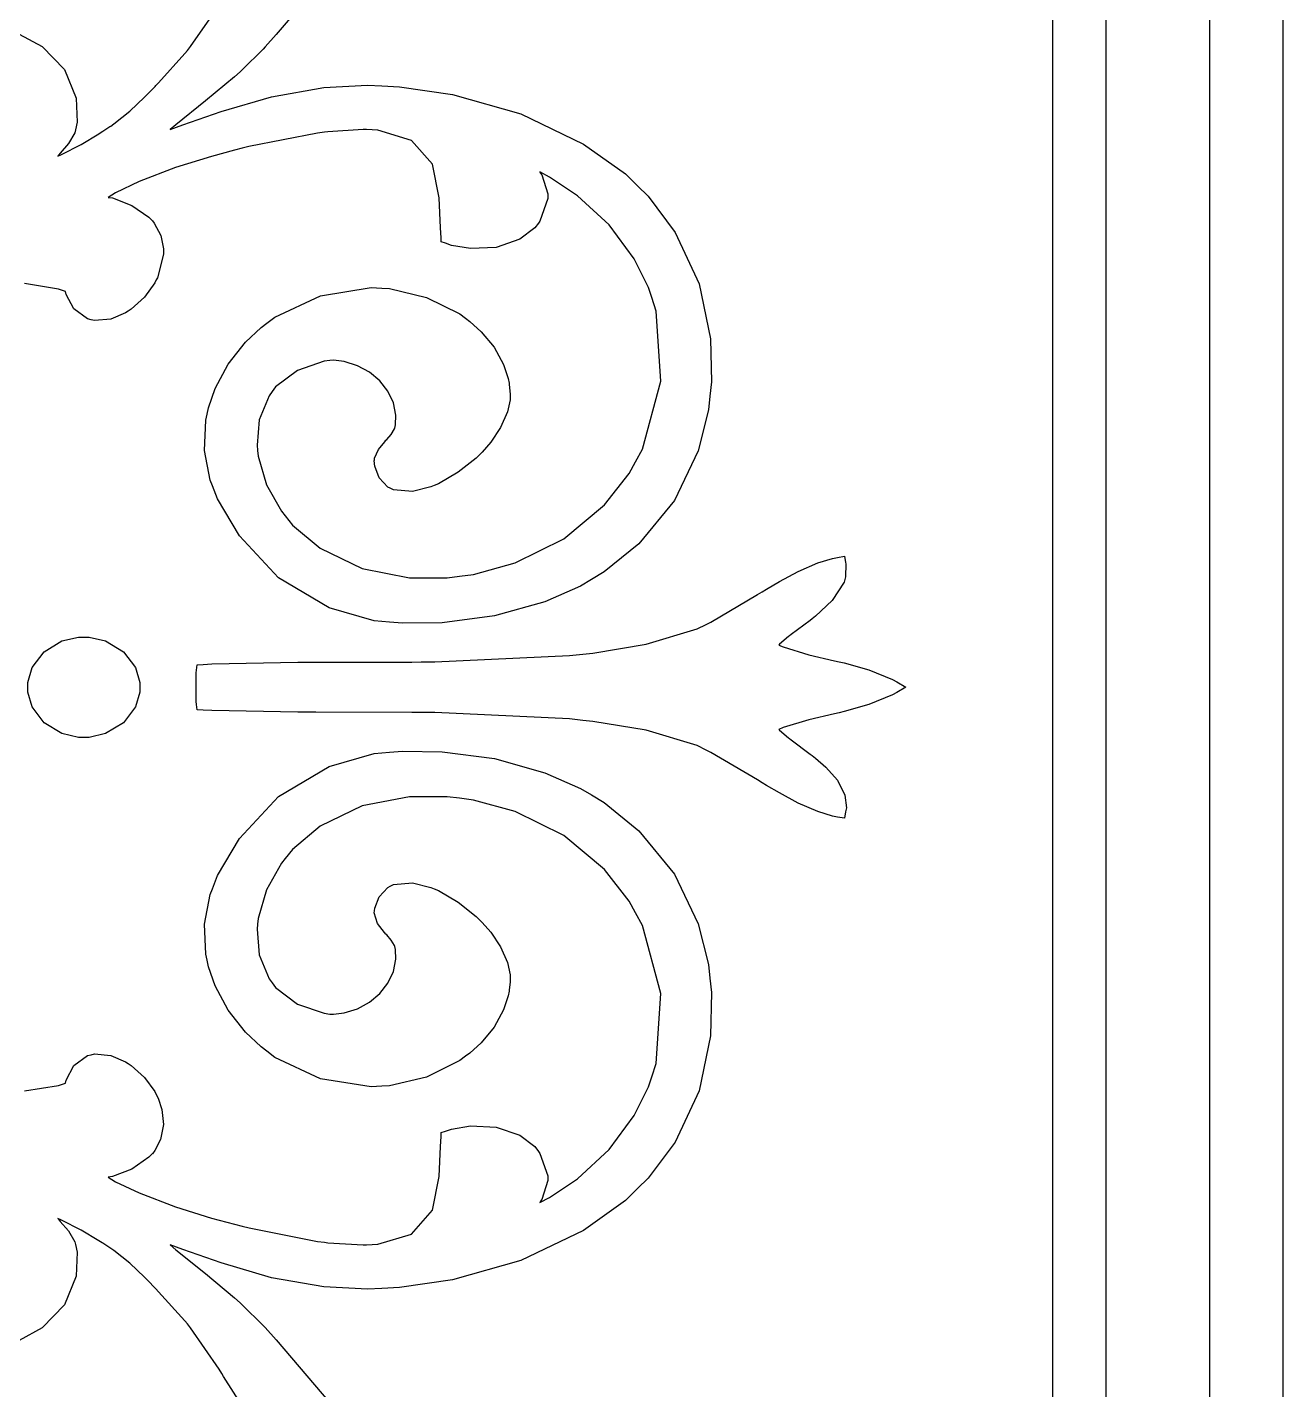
# Model space of a CAD drawing. Extents: x 0 to 1426, y 0 to 829.
# Drawn here: x 107.8 to 174.9, y 668.1 to 740.9 of the extents above; entities that cross this region are included whole.
import ezdxf

# ---------------------------------------------------------------- set-up
doc = ezdxf.new("R2010")
doc.units = 0
doc.layers.get('0').update_dxf_attribs({"linetype": 'CONTINUOUS'})

msp = doc.modelspace()

# ---------------------------------------------------------------- linework, layer by layer
at = {"color": 0}
for p, q in [((174.949, 779.805), (174.949, 631.476)), ((174.949, 779.805), (174.949, 631.476)), ((171.061, 635.363), (171.061, 775.917)), ((171.061, 635.363), (171.061, 775.917)), ((162.658, 637.614), (162.658, 773.169)), ((162.658, 637.614), (162.658, 773.169)), ((165.5, 773.169), (165.5, 637.614)), ((165.5, 773.169), (165.5, 637.614)), ((124.017, 743.91), (121.157, 740.533)), ((124.017, 743.91), (121.157, 740.533)), ((116.575, 739.895), (118.095, 742.1)), ((116.575, 739.895), (118.095, 742.1)), ((107.417, 740.562), (108.649, 739.895)), ((107.417, 740.562), (108.649, 739.895)), ((121.157, 740.533), (120.56, 739.874)), ((121.157, 740.533), (120.56, 739.874)), ((108.649, 739.895), (109.837, 738.664)), ((108.649, 739.895), (109.837, 738.664)), ((114.861, 737.962), (116.269, 739.525)), ((114.861, 737.962), (116.269, 739.525)), ((116.269, 739.525), (116.403, 739.683)), ((116.269, 739.525), (116.403, 739.683)), ((116.403, 739.683), (116.575, 739.895)), ((116.403, 739.683), (116.575, 739.895)), ((120.454, 739.761), (119.339, 738.653)), ((120.454, 739.761), (119.339, 738.653)), ((120.56, 739.874), (120.454, 739.761)), ((120.56, 739.874), (120.454, 739.761)), ((109.837, 738.664), (110.454, 737.133)), ((109.837, 738.664), (110.454, 737.133)), ((118.925, 738.279), (117.366, 736.988)), ((118.925, 738.279), (117.366, 736.988)), ((119.222, 738.547), (118.925, 738.279)), ((119.222, 738.547), (118.925, 738.279)), ((119.339, 738.653), (119.222, 738.547)), ((119.339, 738.653), (119.222, 738.547)), ((114.107, 737.186), (114.249, 737.327)), ((114.107, 737.186), (114.249, 737.327)), ((114.249, 737.327), (114.288, 737.366)), ((114.249, 737.327), (114.288, 737.366)), ((114.288, 737.366), (114.679, 737.768)), ((114.288, 737.366), (114.679, 737.768)), ((114.679, 737.768), (114.718, 737.806)), ((114.679, 737.768), (114.718, 737.806)), ((114.718, 737.806), (114.861, 737.962)), ((114.718, 737.806), (114.861, 737.962)), ((120.895, 737.214), (123.704, 737.708)), ((120.895, 737.214), (123.704, 737.708)), ((123.704, 737.708), (126.024, 737.828)), ((123.704, 737.708), (126.024, 737.828)), ((126.024, 737.828), (126.795, 737.789)), ((126.024, 737.828), (126.795, 737.789)), ((126.795, 737.789), (127.743, 737.743)), ((126.795, 737.789), (127.743, 737.743)), ((127.743, 737.743), (130.575, 737.327)), ((127.743, 737.743), (130.575, 737.327)), ((130.575, 737.327), (134.222, 736.3)), ((130.575, 737.327), (134.222, 736.3)), ((110.454, 737.133), (110.508, 735.845)), ((110.454, 737.133), (110.508, 735.845)), ((113.319, 736.441), (114.107, 737.186)), ((113.319, 736.441), (114.107, 737.186)), ((117.366, 736.988), (115.786, 735.718)), ((117.366, 736.988), (115.786, 735.718)), ((118.207, 736.424), (120.895, 737.214)), ((118.207, 736.424), (120.895, 737.214)), ((112.473, 735.757), (113.319, 736.441)), ((112.473, 735.757), (113.319, 736.441)), ((116.158, 735.704), (118.207, 736.424)), ((116.158, 735.704), (118.207, 736.424)), ((134.222, 736.3), (137.572, 734.684)), ((134.222, 736.3), (137.572, 734.684)), ((110.38, 735.291), (110.057, 734.709)), ((110.38, 735.291), (110.057, 734.709)), ((110.415, 735.443), (110.38, 735.291)), ((110.415, 735.443), (110.38, 735.291)), ((110.508, 735.845), (110.415, 735.443)), ((110.508, 735.845), (110.415, 735.443)), ((110.719, 734.667), (111.677, 735.238)), ((110.719, 734.667), (111.677, 735.238)), ((111.677, 735.238), (111.846, 735.348)), ((111.677, 735.238), (111.846, 735.348)), ((111.846, 735.348), (111.883, 735.372)), ((111.846, 735.348), (111.883, 735.372)), ((111.883, 735.372), (112.264, 735.616)), ((111.883, 735.372), (112.264, 735.616)), ((112.264, 735.616), (112.303, 735.644)), ((112.264, 735.616), (112.303, 735.644)), ((112.303, 735.644), (112.473, 735.757)), ((112.303, 735.644), (112.473, 735.757)), ((115.786, 735.718), (115.477, 735.457)), ((115.786, 735.718), (115.477, 735.457)), ((115.477, 735.457), (116.158, 735.704)), ((115.477, 735.457), (116.158, 735.704)), ((123.362, 735.266), (119.696, 734.547)), ((123.362, 735.266), (119.696, 734.547)), ((123.733, 735.319), (123.362, 735.266)), ((123.733, 735.319), (123.362, 735.266)), ((123.909, 735.344), (123.733, 735.319)), ((123.909, 735.344), (123.733, 735.319)), ((125.798, 735.461), (123.909, 735.344)), ((125.798, 735.461), (123.909, 735.344)), ((125.978, 735.453), (125.798, 735.461)), ((125.978, 735.453), (125.798, 735.461)), ((126.585, 735.422), (125.978, 735.453)), ((126.585, 735.422), (125.978, 735.453)), ((128.388, 734.882), (126.585, 735.422)), ((128.388, 734.882), (126.585, 735.422)), ((110.057, 734.709), (109.608, 734.201)), ((110.057, 734.709), (109.608, 734.201)), ((109.679, 734.131), (110.719, 734.667)), ((109.679, 734.131), (110.719, 734.667)), ((119.337, 734.459), (118.925, 734.356)), ((119.337, 734.459), (118.925, 734.356)), ((119.696, 734.547), (119.337, 734.459)), ((119.696, 734.547), (119.337, 734.459)), ((129.508, 733.601), (128.388, 734.882)), ((129.508, 733.601), (128.388, 734.882)), ((137.572, 734.684), (139.813, 733.083)), ((137.572, 734.684), (139.813, 733.083)), ((109.473, 734.039), (109.679, 734.131)), ((109.473, 734.039), (109.679, 734.131)), ((109.475, 734.042), (109.473, 734.039)), ((109.475, 734.042), (109.473, 734.039)), ((109.506, 734.081), (109.475, 734.042)), ((109.506, 734.081), (109.475, 734.042)), ((109.51, 734.085), (109.506, 734.081)), ((109.51, 734.085), (109.506, 734.081)), ((109.608, 734.201), (109.51, 734.085)), ((109.608, 734.201), (109.51, 734.085)), ((117.7, 734.021), (115.769, 733.421)), ((117.7, 734.021), (115.769, 733.421)), ((118.925, 734.356), (117.7, 734.021)), ((118.925, 734.356), (117.7, 734.021)), ((115.769, 733.421), (113.832, 732.681)), ((115.769, 733.421), (113.832, 732.681)), ((129.859, 731.802), (129.508, 733.601)), ((129.859, 731.802), (129.508, 733.601)), ((135.766, 732.913), (135.241, 733.189)), ((135.241, 733.189), (135.243, 733.185)), ((135.766, 732.913), (135.241, 733.189)), ((135.241, 733.189), (135.243, 733.185)), ((135.243, 733.185), (135.278, 733.129)), ((135.243, 733.185), (135.278, 733.129)), ((135.278, 733.129), (135.282, 733.125)), ((135.278, 733.129), (135.282, 733.125)), ((135.282, 733.125), (135.344, 733.03)), ((135.282, 733.125), (135.344, 733.03)), ((135.344, 733.03), (135.664, 732.014)), ((135.344, 733.03), (135.664, 732.014)), ((139.813, 733.083), (140.461, 732.448)), ((139.813, 733.083), (140.461, 732.448)), ((113.832, 732.681), (112.565, 732.081)), ((113.832, 732.681), (112.565, 732.081)), ((137.253, 731.915), (135.766, 732.913)), ((137.253, 731.915), (135.766, 732.913)), ((140.461, 732.448), (141.027, 731.89)), ((140.461, 732.448), (141.027, 731.89)), ((112.565, 732.081), (112.172, 731.834)), ((112.565, 732.081), (112.172, 731.834)), ((112.172, 731.834), (112.396, 731.799)), ((112.172, 731.834), (112.396, 731.799)), ((112.396, 731.799), (113.436, 731.4)), ((112.396, 731.799), (113.436, 731.4)), ((129.923, 730.204), (129.859, 731.802)), ((129.923, 730.204), (129.859, 731.802)), ((135.66, 731.77), (135.245, 730.56)), ((135.66, 731.77), (135.245, 730.56)), ((135.662, 731.901), (135.66, 731.77)), ((135.662, 731.901), (135.66, 731.77)), ((135.664, 732.014), (135.662, 731.901)), ((135.664, 732.014), (135.662, 731.901)), ((138.949, 730.363), (137.253, 731.915)), ((138.949, 730.363), (137.253, 731.915)), ((141.027, 731.89), (142.472, 729.957)), ((141.027, 731.89), (142.472, 729.957)), ((113.436, 731.4), (114.347, 730.765)), ((113.436, 731.4), (114.347, 730.765)), ((114.347, 730.765), (114.505, 730.61)), ((114.347, 730.765), (114.505, 730.61)), ((114.505, 730.61), (114.52, 730.596)), ((114.505, 730.61), (114.52, 730.596)), ((114.52, 730.596), (114.534, 730.578)), ((114.52, 730.596), (114.534, 730.578)), ((114.534, 730.578), (114.632, 730.458)), ((114.534, 730.578), (114.632, 730.458)), ((114.632, 730.458), (114.977, 729.795)), ((114.632, 730.458), (114.977, 729.795)), ((129.959, 729.671), (129.923, 730.204)), ((129.959, 729.671), (129.923, 730.204)), ((134.973, 730.197), (134.174, 729.594)), ((134.973, 730.197), (134.174, 729.594)), ((135.165, 730.451), (134.973, 730.197)), ((135.165, 730.451), (134.973, 730.197)), ((135.245, 730.56), (135.165, 730.451)), ((135.245, 730.56), (135.165, 730.451)), ((140.287, 728.546), (138.949, 730.363)), ((140.287, 728.546), (138.949, 730.363)), ((114.977, 729.795), (115.127, 729.075)), ((114.977, 729.795), (115.127, 729.075)), ((129.973, 729.453), (129.959, 729.671)), ((129.973, 729.453), (129.959, 729.671)), ((130.198, 729.375), (129.973, 729.453)), ((130.198, 729.375), (129.973, 729.453)), ((130.52, 729.266), (130.198, 729.375)), ((130.52, 729.266), (130.198, 729.375)), ((134.174, 729.594), (132.915, 729.156)), ((134.174, 729.594), (132.915, 729.156)), ((142.472, 729.957), (143.763, 727.213)), ((142.472, 729.957), (143.763, 727.213)), ((115.128, 728.797), (114.8, 727.534)), ((115.128, 728.797), (114.8, 727.534)), ((115.127, 729.075), (115.128, 728.927)), ((115.127, 729.075), (115.128, 728.927)), ((115.128, 728.927), (115.128, 728.797)), ((115.128, 728.927), (115.128, 728.797)), ((131.538, 729.096), (130.52, 729.266)), ((131.538, 729.096), (130.52, 729.266)), ((132.915, 729.156), (131.538, 729.096)), ((132.915, 729.156), (131.538, 729.096)), ((141.049, 727.012), (140.287, 728.546)), ((141.049, 727.012), (140.287, 728.546)), ((109.52, 726.93), (107.694, 727.223)), ((109.52, 726.93), (107.694, 727.223)), ((114.658, 727.255), (114.108, 726.5)), ((114.658, 727.255), (114.108, 726.5)), ((114.741, 727.414), (114.658, 727.255)), ((114.741, 727.414), (114.658, 727.255)), ((114.8, 727.534), (114.741, 727.414)), ((114.8, 727.534), (114.741, 727.414)), ((143.763, 727.213), (144.369, 724.274)), ((143.763, 727.213), (144.369, 724.274)), ((109.882, 726.807), (109.52, 726.93)), ((109.882, 726.807), (109.52, 726.93)), ((109.927, 726.641), (109.882, 726.807)), ((109.927, 726.641), (109.882, 726.807)), ((110.341, 725.869), (109.927, 726.641)), ((110.341, 725.869), (109.927, 726.641)), ((114.108, 726.5), (113.403, 725.858)), ((114.108, 726.5), (113.403, 725.858)), ((121.073, 725.431), (123.516, 726.574)), ((121.073, 725.431), (123.516, 726.574)), ((123.516, 726.574), (126.23, 727.004)), ((123.516, 726.574), (126.23, 727.004)), ((126.23, 727.004), (126.796, 726.973)), ((126.23, 727.004), (126.796, 726.973)), ((126.796, 726.973), (127.202, 726.951)), ((126.796, 726.973), (127.202, 726.951)), ((127.202, 726.951), (129.175, 726.486)), ((127.202, 726.951), (129.175, 726.486)), ((129.175, 726.486), (130.959, 725.597)), ((129.175, 726.486), (130.959, 725.597)), ((141.227, 726.472), (141.049, 727.012)), ((141.227, 726.472), (141.049, 727.012)), ((141.465, 725.752), (141.227, 726.472)), ((141.465, 725.752), (141.227, 726.472)), ((111.062, 725.336), (110.341, 725.869)), ((111.062, 725.336), (110.341, 725.869)), ((113.244, 725.752), (113.104, 725.66)), ((113.244, 725.752), (113.104, 725.66)), ((113.403, 725.858), (113.244, 725.752)), ((113.403, 725.858), (113.244, 725.752)), ((141.712, 722.009), (141.465, 725.752)), ((141.712, 722.009), (141.465, 725.752)), ((111.262, 725.286), (111.062, 725.336)), ((111.262, 725.286), (111.062, 725.336)), ((111.435, 725.244), (111.262, 725.286)), ((111.435, 725.244), (111.262, 725.286)), ((112.305, 725.322), (111.435, 725.244)), ((112.305, 725.322), (111.435, 725.244)), ((113.104, 725.66), (112.305, 725.322)), ((113.104, 725.66), (112.305, 725.322)), ((120.341, 724.874), (120.643, 725.103)), ((120.341, 724.874), (120.643, 725.103)), ((120.643, 725.103), (121.073, 725.431)), ((120.643, 725.103), (121.073, 725.431)), ((130.959, 725.597), (131.273, 725.364)), ((130.959, 725.597), (131.273, 725.364)), ((131.273, 725.364), (131.492, 725.202)), ((131.273, 725.364), (131.492, 725.202)), ((131.492, 725.202), (132.102, 724.644)), ((131.492, 725.202), (132.102, 724.644)), ((119.512, 724.083), (120.341, 724.874)), ((119.512, 724.083), (120.341, 724.874)), ((132.102, 724.644), (132.793, 723.815)), ((132.102, 724.644), (132.793, 723.815)), ((144.369, 724.274), (144.418, 721.96)), ((144.369, 724.274), (144.418, 721.96)), ((118.586, 722.909), (119.512, 724.083)), ((118.586, 722.909), (119.512, 724.083)), ((132.793, 723.815), (133.306, 722.891)), ((132.793, 723.815), (133.306, 722.891)), ((117.891, 721.614), (118.586, 722.909)), ((117.891, 721.614), (118.586, 722.909)), ((123.708, 723.071), (122.28, 722.577)), ((123.708, 723.071), (122.28, 722.577)), ((124.022, 723.117), (123.708, 723.071)), ((124.022, 723.117), (123.708, 723.071)), ((124.211, 723.12), (124.022, 723.117)), ((124.211, 723.12), (124.022, 723.117)), ((124.784, 723.05), (124.211, 723.12)), ((124.784, 723.05), (124.211, 723.12)), ((125.499, 722.831), (124.784, 723.05)), ((125.499, 722.831), (124.784, 723.05)), ((126.143, 722.478), (125.499, 722.831)), ((126.143, 722.478), (125.499, 722.831)), ((133.306, 722.891), (133.557, 722.147)), ((133.306, 722.891), (133.557, 722.147)), ((122.28, 722.577), (121.12, 721.692)), ((122.28, 722.577), (121.12, 721.692)), ((126.693, 722.016), (126.143, 722.478)), ((126.693, 722.016), (126.143, 722.478)), ((133.557, 722.147), (133.599, 721.893)), ((133.557, 722.147), (133.599, 721.893)), ((117.53, 720.584), (117.891, 721.614)), ((117.53, 720.584), (117.891, 721.614)), ((120.939, 721.452), (120.766, 721.222)), ((120.939, 721.452), (120.766, 721.222)), ((121.12, 721.692), (120.939, 721.452)), ((121.12, 721.692), (120.939, 721.452)), ((127.125, 721.466), (126.693, 722.016)), ((127.125, 721.466), (126.693, 722.016)), ((127.418, 720.845), (127.125, 721.466)), ((127.418, 720.845), (127.125, 721.466)), ((133.599, 721.893), (133.608, 721.84)), ((133.599, 721.893), (133.608, 721.84)), ((133.608, 721.84), (133.652, 721.286)), ((133.608, 721.84), (133.652, 721.286)), ((140.735, 718.368), (141.712, 722.009)), ((140.735, 718.368), (141.712, 722.009)), ((144.418, 721.96), (144.336, 721.201)), ((144.418, 721.96), (144.336, 721.201)), ((117.456, 720.231), (117.53, 720.584)), ((117.456, 720.231), (117.53, 720.584)), ((120.766, 721.222), (120.245, 719.945)), ((120.766, 721.222), (120.245, 719.945)), ((127.547, 720.182), (127.418, 720.845)), ((127.547, 720.182), (127.418, 720.845)), ((133.651, 721.014), (133.51, 720.358)), ((133.651, 721.014), (133.51, 720.358)), ((133.652, 721.229), (133.651, 721.014)), ((133.652, 721.229), (133.651, 721.014)), ((133.652, 721.286), (133.652, 721.229)), ((133.652, 721.286), (133.652, 721.229)), ((144.336, 721.201), (144.254, 720.464)), ((144.336, 721.201), (144.254, 720.464)), ((117.322, 718.301), (117.388, 719.91)), ((117.322, 718.301), (117.388, 719.91)), ((117.388, 719.91), (117.456, 720.231)), ((117.388, 719.91), (117.456, 720.231)), ((120.245, 719.945), (120.125, 718.577)), ((120.245, 719.945), (120.125, 718.577)), ((127.528, 719.663), (127.547, 720.182)), ((127.528, 719.663), (127.547, 720.182)), ((133.51, 720.358), (133.142, 719.518)), ((133.51, 720.358), (133.142, 719.518)), ((144.254, 720.464), (143.696, 718.284)), ((144.254, 720.464), (143.696, 718.284)), ((127.055, 718.887), (127.291, 719.155)), ((127.055, 718.887), (127.291, 719.155)), ((127.291, 719.155), (127.478, 719.448)), ((127.291, 719.155), (127.478, 719.448)), ((127.478, 719.448), (127.491, 719.497)), ((127.478, 719.448), (127.491, 719.497)), ((127.491, 719.497), (127.528, 719.663)), ((127.491, 719.497), (127.528, 719.663)), ((133.142, 719.518), (132.614, 718.739)), ((133.142, 719.518), (132.614, 718.739)), ((120.125, 718.577), (120.153, 718.305)), ((120.125, 718.577), (120.153, 718.305)), ((126.615, 718.354), (126.948, 718.767)), ((126.615, 718.354), (126.948, 718.767)), ((126.948, 718.767), (127.018, 718.845)), ((126.948, 718.767), (127.018, 718.845)), ((127.018, 718.845), (127.055, 718.887)), ((127.018, 718.845), (127.055, 718.887)), ((132.614, 718.739), (132.159, 718.213)), ((132.614, 718.739), (132.159, 718.213)), ((117.628, 716.717), (117.322, 718.301)), ((117.628, 716.717), (117.322, 718.301)), ((120.153, 718.305), (120.184, 717.991)), ((120.153, 718.305), (120.184, 717.991)), ((120.184, 717.991), (120.638, 716.467)), ((120.184, 717.991), (120.638, 716.467)), ((126.395, 717.769), (126.396, 717.783)), ((126.395, 717.769), (126.396, 717.783)), ((126.399, 717.603), (126.395, 717.769)), ((126.399, 717.603), (126.395, 717.769)), ((126.396, 717.783), (126.405, 717.889)), ((126.396, 717.783), (126.405, 717.889)), ((126.405, 717.889), (126.615, 718.354)), ((126.405, 717.889), (126.615, 718.354)), ((131.83, 717.889), (130.883, 717.134)), ((131.83, 717.889), (130.883, 717.134)), ((131.995, 718.051), (131.83, 717.889)), ((131.995, 718.051), (131.83, 717.889)), ((132.159, 718.213), (131.995, 718.051)), ((132.159, 718.213), (131.995, 718.051)), ((140.022, 717.074), (140.363, 717.691)), ((140.022, 717.074), (140.363, 717.691)), ((140.363, 717.691), (140.735, 718.368)), ((140.363, 717.691), (140.735, 718.368)), ((143.696, 718.284), (142.434, 715.631)), ((143.696, 718.284), (142.434, 715.631)), ((126.402, 717.585), (126.399, 717.603)), ((126.402, 717.585), (126.399, 717.603)), ((126.42, 717.455), (126.402, 717.585)), ((126.42, 717.455), (126.402, 717.585)), ((126.649, 716.837), (126.42, 717.455)), ((126.649, 716.837), (126.42, 717.455)), ((130.883, 717.134), (129.822, 716.513)), ((130.883, 717.134), (129.822, 716.513)), ((138.693, 715.391), (140.022, 717.074)), ((138.693, 715.391), (140.022, 717.074)), ((117.747, 716.411), (117.628, 716.717)), ((117.747, 716.411), (117.628, 716.717)), ((118.017, 715.705), (117.747, 716.411)), ((118.017, 715.705), (117.747, 716.411)), ((120.638, 716.467), (121.434, 715.052)), ((120.638, 716.467), (121.434, 715.052)), ((127.109, 716.343), (126.649, 716.837)), ((127.109, 716.343), (126.649, 716.837)), ((127.244, 716.276), (127.109, 716.343)), ((127.244, 716.276), (127.109, 716.343)), ((127.423, 716.185), (127.244, 716.276)), ((127.423, 716.185), (127.244, 716.276)), ((129.424, 716.347), (128.428, 716.097)), ((129.424, 716.347), (128.428, 716.097)), ((129.6, 716.421), (129.424, 716.347)), ((129.6, 716.421), (129.424, 716.347)), ((129.822, 716.513), (129.6, 716.421)), ((129.822, 716.513), (129.6, 716.421)), ((119.185, 713.726), (118.017, 715.705)), ((119.185, 713.726), (118.017, 715.705)), ((128.428, 716.097), (127.423, 716.185)), ((128.428, 716.097), (127.423, 716.185)), ((142.434, 715.631), (140.538, 713.313)), ((142.434, 715.631), (140.538, 713.313)), ((121.434, 715.052), (121.638, 714.795)), ((121.434, 715.052), (121.638, 714.795)), ((121.638, 714.795), (122.025, 714.304)), ((121.638, 714.795), (122.025, 714.304)), ((136.518, 713.571), (138.693, 715.391)), ((136.518, 713.571), (138.693, 715.391)), ((122.025, 714.304), (123.497, 713.073)), ((122.025, 714.304), (123.497, 713.073)), ((121.281, 711.479), (119.185, 713.726)), ((121.281, 711.479), (119.185, 713.726)), ((133.914, 712.283), (136.518, 713.571)), ((133.914, 712.283), (136.518, 713.571)), ((140.538, 713.313), (138.68, 711.8)), ((140.538, 713.313), (138.68, 711.8)), ((123.497, 713.073), (125.752, 711.987)), ((123.497, 713.073), (125.752, 711.987)), ((150.876, 712.526), (151.143, 712.576)), ((150.876, 712.526), (151.143, 712.576)), ((151.143, 712.576), (151.524, 712.643)), ((151.143, 712.576), (151.524, 712.643)), ((151.524, 712.643), (151.587, 712.301)), ((151.524, 712.643), (151.587, 712.301)), ((125.752, 711.987), (128.277, 711.496)), ((125.752, 711.987), (128.277, 711.496)), ((131.702, 711.673), (133.914, 712.283)), ((131.702, 711.673), (133.914, 712.283)), ((148.044, 711.295), (149.047, 711.831)), ((148.044, 711.295), (149.047, 711.831)), ((149.047, 711.831), (150.093, 712.283)), ((149.047, 711.831), (150.093, 712.283)), ((150.093, 712.283), (150.876, 712.526)), ((150.093, 712.283), (150.876, 712.526)), ((151.599, 712.234), (151.579, 711.542)), ((151.599, 712.234), (151.579, 711.542)), ((151.587, 712.301), (151.599, 712.234)), ((151.587, 712.301), (151.599, 712.234)), ((123.974, 709.877), (121.281, 711.479)), ((123.974, 709.877), (121.281, 711.479)), ((128.277, 711.496), (130.291, 711.489)), ((128.277, 711.496), (130.291, 711.489)), ((130.291, 711.489), (130.951, 711.574)), ((130.291, 711.489), (130.951, 711.574)), ((130.951, 711.574), (131.702, 711.673)), ((130.951, 711.574), (131.702, 711.673)), ((138.001, 711.398), (137.408, 711.048)), ((138.001, 711.398), (137.408, 711.048)), ((138.68, 711.8), (138.001, 711.398)), ((138.68, 711.8), (138.001, 711.398)), ((147.351, 710.886), (148.044, 711.295)), ((147.351, 710.886), (148.044, 711.295)), ((151.507, 711.253), (150.873, 710.269)), ((151.507, 711.253), (150.873, 710.269)), ((151.562, 711.475), (151.507, 711.253)), ((151.562, 711.475), (151.507, 711.253)), ((151.579, 711.542), (151.562, 711.475)), ((151.579, 711.542), (151.562, 711.475)), ((137.408, 711.048), (135.507, 710.212)), ((137.408, 711.048), (135.507, 710.212)), ((144.389, 709.119), (146.878, 710.597)), ((144.389, 709.119), (146.878, 710.597)), ((146.878, 710.597), (147.122, 710.745)), ((146.878, 710.597), (147.122, 710.745)), ((147.122, 710.745), (147.351, 710.886)), ((147.122, 710.745), (147.351, 710.886)), ((126.387, 709.179), (123.974, 709.877)), ((126.387, 709.179), (123.974, 709.877)), ((135.507, 710.212), (132.822, 709.447)), ((135.507, 710.212), (132.822, 709.447)), ((150.873, 710.269), (149.982, 709.436)), ((150.873, 710.269), (149.982, 709.436)), ((127.205, 709.115), (126.387, 709.179)), ((127.205, 709.115), (126.387, 709.179)), ((127.907, 709.062), (127.205, 709.115)), ((127.907, 709.062), (127.205, 709.115)), ((130.026, 709.087), (127.907, 709.062)), ((130.026, 709.087), (127.907, 709.062)), ((132.822, 709.447), (130.026, 709.087)), ((132.822, 709.447), (130.026, 709.087)), ((143.656, 708.759), (144.133, 708.992)), ((143.656, 708.759), (144.133, 708.992)), ((144.133, 708.992), (144.389, 709.119)), ((144.133, 708.992), (144.389, 709.119)), ((149.698, 709.214), (148.683, 708.455)), ((149.698, 709.214), (148.683, 708.455)), ((149.798, 709.291), (149.698, 709.214)), ((149.798, 709.291), (149.698, 709.214)), ((149.982, 709.436), (149.798, 709.291)), ((149.982, 709.436), (149.798, 709.291)), ((109.699, 708.11), (110.575, 708.321)), ((109.699, 708.11), (110.575, 708.321)), ((110.575, 708.321), (110.867, 708.321)), ((110.575, 708.321), (110.867, 708.321)), ((110.867, 708.321), (111.158, 708.321)), ((110.867, 708.321), (111.158, 708.321)), ((111.158, 708.321), (112.034, 708.11)), ((111.158, 708.321), (112.034, 708.11)), ((140.922, 707.937), (143.656, 708.759)), ((140.922, 707.937), (143.656, 708.759)), ((148.537, 708.343), (148.057, 707.937)), ((148.537, 708.343), (148.057, 707.937)), ((148.584, 708.378), (148.537, 708.343)), ((148.584, 708.378), (148.537, 708.343)), ((148.683, 708.455), (148.584, 708.378)), ((148.683, 708.455), (148.584, 708.378)), ((108.103, 706.684), (108.745, 707.535)), ((108.103, 706.684), (108.745, 707.535)), ((108.745, 707.535), (109.699, 708.11)), ((108.745, 707.535), (109.699, 708.11)), ((112.034, 708.11), (112.988, 707.535)), ((112.034, 708.11), (112.988, 707.535)), ((112.988, 707.535), (113.63, 706.684)), ((112.988, 707.535), (113.63, 706.684)), ((137.538, 707.408), (138.073, 707.464)), ((137.538, 707.408), (138.073, 707.464)), ((138.073, 707.464), (140.922, 707.937)), ((138.073, 707.464), (140.922, 707.937)), ((148.057, 707.937), (148.012, 707.894)), ((148.057, 707.937), (148.012, 707.894)), ((148.012, 707.894), (148.251, 707.789)), ((148.012, 707.894), (148.251, 707.789)), ((148.251, 707.789), (149.619, 707.376)), ((148.251, 707.789), (149.619, 707.376)), ((116.896, 706.557), (116.931, 706.84)), ((116.896, 706.557), (116.931, 706.84)), ((116.931, 706.84), (117.249, 706.857)), ((116.931, 706.84), (117.249, 706.857)), ((117.249, 706.857), (117.706, 706.882)), ((117.249, 706.857), (117.706, 706.882)), ((117.706, 706.882), (122.305, 706.97)), ((117.706, 706.882), (122.305, 706.97)), ((122.305, 706.97), (122.765, 706.97)), ((122.305, 706.97), (122.765, 706.97)), ((122.765, 706.97), (123.276, 706.974)), ((122.765, 706.97), (123.276, 706.974)), ((123.276, 706.974), (128.395, 706.984)), ((123.276, 706.974), (128.395, 706.984)), ((128.395, 706.984), (128.907, 706.991)), ((128.395, 706.984), (128.907, 706.991)), ((128.907, 706.991), (129.624, 706.998)), ((128.907, 706.991), (129.624, 706.998)), ((129.624, 706.998), (136.826, 707.33)), ((129.624, 706.998), (136.826, 707.33)), ((136.826, 707.33), (137.538, 707.408)), ((136.826, 707.33), (137.538, 707.408)), ((149.619, 707.376), (150.996, 707.055)), ((149.619, 707.376), (150.996, 707.055)), ((150.996, 707.055), (151.24, 706.998)), ((150.996, 707.055), (151.24, 706.998)), ((151.24, 706.998), (151.5, 706.935)), ((151.24, 706.998), (151.5, 706.935)), ((151.5, 706.935), (152.83, 706.564)), ((151.5, 706.935), (152.83, 706.564)), ((107.867, 705.898), (108.103, 706.684)), ((107.867, 705.898), (108.103, 706.684)), ((113.63, 706.684), (113.867, 705.898)), ((113.63, 706.684), (113.867, 705.898)), ((116.877, 706.402), (116.896, 706.557)), ((116.877, 706.402), (116.896, 706.557)), ((116.877, 704.871), (116.877, 706.402)), ((116.877, 704.871), (116.877, 706.402)), ((152.83, 706.564), (154.094, 706.053)), ((152.83, 706.564), (154.094, 706.053)), ((154.094, 706.053), (154.321, 705.919)), ((154.094, 706.053), (154.321, 705.919)), ((107.867, 705.637), (107.867, 705.898)), ((107.867, 705.637), (107.867, 705.898)), ((107.867, 705.376), (107.867, 705.637)), ((107.867, 705.376), (107.867, 705.637)), ((108.103, 704.592), (107.867, 705.376)), ((108.103, 704.592), (107.867, 705.376)), ((113.867, 705.376), (113.63, 704.592)), ((113.867, 705.376), (113.63, 704.592)), ((113.867, 705.898), (113.867, 705.637)), ((113.867, 705.898), (113.867, 705.637)), ((113.867, 705.637), (113.867, 705.376)), ((113.867, 705.637), (113.867, 705.376)), ((154.321, 705.354), (154.094, 705.224)), ((154.321, 705.354), (154.094, 705.224)), ((154.321, 705.919), (154.803, 705.637)), ((154.321, 705.919), (154.803, 705.637)), ((154.803, 705.637), (154.321, 705.354)), ((154.803, 705.637), (154.321, 705.354)), ((108.745, 703.739), (108.103, 704.592)), ((108.745, 703.739), (108.103, 704.592)), ((113.63, 704.592), (112.988, 703.739)), ((113.63, 704.592), (112.988, 703.739)), ((116.896, 704.716), (116.877, 704.871)), ((116.896, 704.716), (116.877, 704.871)), ((116.931, 704.434), (116.896, 704.716)), ((116.931, 704.434), (116.896, 704.716)), ((152.83, 704.712), (151.5, 704.338)), ((152.83, 704.712), (151.5, 704.338)), ((154.094, 705.224), (152.83, 704.712)), ((154.094, 705.224), (152.83, 704.712)), ((117.249, 704.416), (116.931, 704.434)), ((117.249, 704.416), (116.931, 704.434)), ((117.706, 704.391), (117.249, 704.416)), ((117.706, 704.391), (117.249, 704.416)), ((122.305, 704.303), (117.706, 704.391)), ((122.305, 704.303), (117.706, 704.391)), ((122.765, 704.303), (122.305, 704.303)), ((122.765, 704.303), (122.305, 704.303)), ((123.276, 704.3), (122.765, 704.303)), ((123.276, 704.3), (122.765, 704.303)), ((128.395, 704.289), (123.276, 704.3)), ((128.395, 704.289), (123.276, 704.3)), ((128.907, 704.282), (128.395, 704.289)), ((128.907, 704.282), (128.395, 704.289)), ((129.624, 704.279), (128.907, 704.282)), ((129.624, 704.279), (128.907, 704.282)), ((136.826, 703.943), (129.624, 704.279)), ((136.826, 703.943), (129.624, 704.279)), ((137.538, 703.866), (136.826, 703.943)), ((137.538, 703.866), (136.826, 703.943)), ((138.073, 703.809), (137.538, 703.866)), ((138.073, 703.809), (137.538, 703.866)), ((140.922, 703.337), (138.073, 703.809)), ((140.922, 703.337), (138.073, 703.809)), ((149.619, 703.898), (148.251, 703.485)), ((149.619, 703.898), (148.251, 703.485)), ((150.996, 704.219), (149.619, 703.898)), ((150.996, 704.219), (149.619, 703.898)), ((151.24, 704.275), (150.996, 704.219)), ((151.24, 704.275), (150.996, 704.219)), ((151.5, 704.338), (151.24, 704.275)), ((151.5, 704.338), (151.24, 704.275)), ((109.699, 703.164), (108.745, 703.739)), ((109.699, 703.164), (108.745, 703.739)), ((110.575, 702.952), (109.699, 703.164)), ((110.575, 702.952), (109.699, 703.164)), ((112.034, 703.164), (111.158, 702.952)), ((112.034, 703.164), (111.158, 702.952)), ((112.988, 703.739), (112.034, 703.164)), ((112.988, 703.739), (112.034, 703.164)), ((143.656, 702.515), (140.922, 703.337)), ((143.656, 702.515), (140.922, 703.337)), ((148.251, 703.485), (148.012, 703.379)), ((148.251, 703.485), (148.012, 703.379)), ((148.012, 703.379), (148.057, 703.337)), ((148.012, 703.379), (148.057, 703.337)), ((148.057, 703.337), (148.537, 702.931)), ((148.057, 703.337), (148.537, 702.931)), ((110.867, 702.952), (110.575, 702.952)), ((110.867, 702.952), (110.575, 702.952)), ((111.158, 702.952), (110.867, 702.952)), ((111.158, 702.952), (110.867, 702.952)), ((144.133, 702.278), (143.656, 702.515)), ((144.133, 702.278), (143.656, 702.515)), ((148.537, 702.931), (148.584, 702.896)), ((148.537, 702.931), (148.584, 702.896)), ((148.584, 702.896), (148.683, 702.818)), ((148.584, 702.896), (148.683, 702.818)), ((148.683, 702.818), (149.698, 702.06)), ((148.683, 702.818), (149.698, 702.06)), ((123.974, 701.396), (126.387, 702.095)), ((123.974, 701.396), (126.387, 702.095)), ((126.387, 702.095), (127.205, 702.158)), ((126.387, 702.095), (127.205, 702.158)), ((127.205, 702.158), (127.907, 702.211)), ((127.205, 702.158), (127.907, 702.211)), ((127.907, 702.211), (130.026, 702.187)), ((127.907, 702.211), (130.026, 702.187)), ((130.026, 702.187), (132.822, 701.827)), ((130.026, 702.187), (132.822, 701.827)), ((132.822, 701.827), (135.507, 701.061)), ((132.822, 701.827), (135.507, 701.061)), ((144.389, 702.155), (144.133, 702.278)), ((144.389, 702.155), (144.133, 702.278)), ((146.878, 700.677), (144.389, 702.155)), ((146.878, 700.677), (144.389, 702.155)), ((149.698, 702.06), (149.798, 701.982)), ((149.698, 702.06), (149.798, 701.982)), ((149.798, 701.982), (149.984, 701.837)), ((149.798, 701.982), (149.984, 701.837)), ((149.984, 701.837), (150.522, 701.368)), ((149.984, 701.837), (150.522, 701.368)), ((121.281, 699.795), (123.974, 701.396)), ((121.281, 699.795), (123.974, 701.396)), ((135.507, 701.061), (137.408, 700.225)), ((135.507, 701.061), (137.408, 700.225)), ((150.522, 701.368), (151.146, 700.666)), ((150.522, 701.368), (151.146, 700.666)), ((137.408, 700.225), (138.001, 699.876)), ((137.408, 700.225), (138.001, 699.876)), ((147.122, 700.528), (146.878, 700.677)), ((147.122, 700.528), (146.878, 700.677)), ((147.351, 700.387), (147.122, 700.528)), ((147.351, 700.387), (147.122, 700.528)), ((148.044, 699.982), (147.351, 700.387)), ((148.044, 699.982), (147.351, 700.387)), ((151.146, 700.666), (151.543, 699.869)), ((151.146, 700.666), (151.543, 699.869)), ((119.185, 697.548), (121.281, 699.795)), ((119.185, 697.548), (121.281, 699.795)), ((128.277, 699.777), (125.752, 699.29)), ((128.277, 699.777), (125.752, 699.29)), ((130.291, 699.784), (128.277, 699.777)), ((130.291, 699.784), (128.277, 699.777)), ((130.951, 699.699), (130.291, 699.784)), ((130.951, 699.699), (130.291, 699.784)), ((131.702, 699.604), (130.951, 699.699)), ((131.702, 699.604), (130.951, 699.699)), ((133.914, 698.99), (131.702, 699.604)), ((133.914, 698.99), (131.702, 699.604)), ((138.001, 699.876), (138.68, 699.474)), ((138.001, 699.876), (138.68, 699.474)), ((138.68, 699.474), (140.538, 697.96)), ((138.68, 699.474), (140.538, 697.96)), ((149.047, 699.445), (148.044, 699.982)), ((149.047, 699.445), (148.044, 699.982)), ((150.093, 698.99), (149.047, 699.445)), ((150.093, 698.99), (149.047, 699.445)), ((151.543, 699.869), (151.627, 699.188)), ((151.543, 699.869), (151.627, 699.188)), ((125.752, 699.29), (123.497, 698.2)), ((125.752, 699.29), (123.497, 698.2)), ((136.519, 697.703), (133.914, 698.99)), ((136.519, 697.703), (133.914, 698.99)), ((150.876, 698.747), (150.093, 698.99)), ((150.876, 698.747), (150.093, 698.99)), ((151.143, 698.698), (150.876, 698.747)), ((151.143, 698.698), (150.876, 698.747)), ((151.587, 698.973), (151.524, 698.627)), ((151.587, 698.973), (151.524, 698.627)), ((151.627, 699.188), (151.587, 698.973)), ((151.627, 699.188), (151.587, 698.973)), ((123.497, 698.2), (122.025, 696.969)), ((123.497, 698.2), (122.025, 696.969)), ((151.524, 698.627), (151.143, 698.698)), ((151.524, 698.627), (151.143, 698.698)), ((118.017, 695.568), (119.185, 697.548)), ((118.017, 695.568), (119.185, 697.548)), ((138.693, 695.882), (136.519, 697.703)), ((138.693, 695.882), (136.519, 697.703)), ((140.538, 697.96), (142.434, 695.643)), ((140.538, 697.96), (142.434, 695.643)), ((122.025, 696.969), (121.638, 696.479)), ((122.025, 696.969), (121.638, 696.479)), ((121.436, 696.221), (120.639, 694.81)), ((121.436, 696.221), (120.639, 694.81)), ((121.638, 696.479), (121.436, 696.221)), ((121.638, 696.479), (121.436, 696.221)), ((140.022, 694.2), (138.693, 695.882)), ((140.022, 694.2), (138.693, 695.882)), ((117.747, 694.863), (118.017, 695.568)), ((117.747, 694.863), (118.017, 695.568)), ((127.244, 694.997), (127.423, 695.092)), ((127.244, 694.997), (127.423, 695.092)), ((127.423, 695.092), (128.428, 695.177)), ((127.423, 695.092), (128.428, 695.177)), ((128.428, 695.177), (129.424, 694.926)), ((128.428, 695.177), (129.424, 694.926)), ((142.434, 695.643), (143.696, 692.99)), ((142.434, 695.643), (143.696, 692.99)), ((117.322, 692.972), (117.628, 694.556)), ((117.322, 692.972), (117.628, 694.556)), ((117.628, 694.556), (117.747, 694.863)), ((117.628, 694.556), (117.747, 694.863)), ((120.639, 694.81), (120.184, 693.279)), ((120.639, 694.81), (120.184, 693.279)), ((126.42, 693.819), (126.649, 694.436)), ((126.42, 693.819), (126.649, 694.436)), ((126.649, 694.436), (127.109, 694.93)), ((126.649, 694.436), (127.109, 694.93)), ((127.109, 694.93), (127.244, 694.997)), ((127.109, 694.93), (127.244, 694.997)), ((129.424, 694.926), (129.6, 694.852)), ((129.424, 694.926), (129.6, 694.852)), ((129.6, 694.852), (129.822, 694.761)), ((129.6, 694.852), (129.822, 694.761)), ((129.822, 694.761), (130.885, 694.14)), ((129.822, 694.761), (130.885, 694.14)), ((126.384, 693.565), (126.402, 693.685)), ((126.384, 693.565), (126.402, 693.685)), ((126.402, 693.685), (126.42, 693.819)), ((126.402, 693.685), (126.42, 693.819)), ((130.885, 694.14), (131.83, 693.385)), ((130.885, 694.14), (131.83, 693.385)), ((140.363, 693.582), (140.022, 694.2)), ((140.363, 693.582), (140.022, 694.2)), ((117.39, 691.363), (117.322, 692.972)), ((117.39, 691.363), (117.322, 692.972)), ((120.153, 692.965), (120.125, 692.697)), ((120.153, 692.965), (120.125, 692.697)), ((120.184, 693.279), (120.153, 692.965)), ((120.184, 693.279), (120.153, 692.965)), ((126.56, 693.007), (126.384, 693.565)), ((126.56, 693.007), (126.384, 693.565)), ((126.937, 692.52), (126.56, 693.007)), ((126.937, 692.52), (126.56, 693.007)), ((131.83, 693.385), (131.995, 693.222)), ((131.83, 693.385), (131.995, 693.222)), ((131.995, 693.222), (132.159, 693.06)), ((131.995, 693.222), (132.159, 693.06)), ((132.159, 693.06), (132.614, 692.535)), ((132.159, 693.06), (132.614, 692.535)), ((140.735, 692.905), (140.363, 693.582)), ((140.735, 692.905), (140.363, 693.582)), ((141.712, 689.264), (140.735, 692.905)), ((141.712, 689.264), (140.735, 692.905)), ((143.696, 692.99), (144.254, 690.813)), ((143.696, 692.99), (144.254, 690.813)), ((120.125, 692.697), (120.246, 691.332)), ((120.125, 692.697), (120.246, 691.332)), ((127.018, 692.429), (126.937, 692.52)), ((127.018, 692.429), (126.937, 692.52)), ((127.055, 692.39), (127.018, 692.429)), ((127.055, 692.39), (127.018, 692.429)), ((127.292, 692.118), (127.055, 692.39)), ((127.292, 692.118), (127.055, 692.39)), ((132.614, 692.535), (133.142, 691.755)), ((132.614, 692.535), (133.142, 691.755)), ((127.478, 691.829), (127.292, 692.118)), ((127.478, 691.829), (127.292, 692.118)), ((127.491, 691.776), (127.478, 691.829)), ((127.491, 691.776), (127.478, 691.829)), ((127.528, 691.61), (127.491, 691.776)), ((127.528, 691.61), (127.491, 691.776)), ((127.547, 691.092), (127.528, 691.61)), ((127.547, 691.092), (127.528, 691.61)), ((133.142, 691.755), (133.51, 690.915)), ((133.142, 691.755), (133.51, 690.915)), ((117.457, 691.042), (117.39, 691.363)), ((117.457, 691.042), (117.39, 691.363)), ((117.531, 690.689), (117.457, 691.042)), ((117.531, 690.689), (117.457, 691.042)), ((120.246, 691.332), (120.767, 690.051)), ((120.246, 691.332), (120.767, 690.051)), ((127.418, 690.428), (127.547, 691.092)), ((127.418, 690.428), (127.547, 691.092)), ((133.51, 690.915), (133.651, 690.259)), ((133.51, 690.915), (133.651, 690.259)), ((144.254, 690.813), (144.336, 690.072)), ((144.254, 690.813), (144.336, 690.072)), ((117.893, 689.663), (117.531, 690.689)), ((117.893, 689.663), (117.531, 690.689)), ((120.767, 690.051), (120.939, 689.822)), ((120.767, 690.051), (120.939, 689.822)), ((127.125, 689.811), (127.418, 690.428)), ((127.125, 689.811), (127.418, 690.428)), ((133.651, 690.259), (133.652, 690.04)), ((133.651, 690.259), (133.652, 690.04)), ((133.652, 690.04), (133.652, 689.878)), ((133.652, 690.04), (133.652, 689.878)), ((144.336, 690.072), (144.418, 689.314)), ((144.336, 690.072), (144.418, 689.314)), ((118.587, 688.365), (117.893, 689.663)), ((118.587, 688.365), (117.893, 689.663)), ((120.939, 689.822), (121.12, 689.582)), ((120.939, 689.822), (121.12, 689.582)), ((121.12, 689.582), (122.28, 688.696)), ((121.12, 689.582), (122.28, 688.696)), ((126.143, 688.795), (126.693, 689.257)), ((126.143, 688.795), (126.693, 689.257)), ((126.693, 689.257), (127.125, 689.811)), ((126.693, 689.257), (127.125, 689.811)), ((133.599, 689.381), (133.557, 689.127)), ((133.599, 689.381), (133.557, 689.127)), ((133.608, 689.437), (133.599, 689.381)), ((133.608, 689.437), (133.599, 689.381)), ((133.652, 689.878), (133.608, 689.437)), ((133.652, 689.878), (133.608, 689.437)), ((141.465, 685.525), (141.712, 689.264)), ((141.465, 685.525), (141.712, 689.264)), ((144.418, 689.314), (144.369, 687.003)), ((144.418, 689.314), (144.369, 687.003)), ((122.28, 688.696), (123.708, 688.202)), ((122.28, 688.696), (123.708, 688.202)), ((125.499, 688.442), (126.143, 688.795)), ((125.499, 688.442), (126.143, 688.795)), ((133.557, 689.127), (133.306, 688.382)), ((133.557, 689.127), (133.306, 688.382)), ((119.512, 687.193), (118.587, 688.365)), ((119.512, 687.193), (118.587, 688.365)), ((123.708, 688.202), (124.022, 688.157)), ((123.708, 688.202), (124.022, 688.157)), ((124.022, 688.157), (124.211, 688.153)), ((124.022, 688.157), (124.211, 688.153)), ((124.211, 688.153), (124.784, 688.224)), ((124.211, 688.153), (124.784, 688.224)), ((124.784, 688.224), (125.499, 688.442)), ((124.784, 688.224), (125.499, 688.442)), ((133.306, 688.382), (132.793, 687.458)), ((133.306, 688.382), (132.793, 687.458)), ((120.341, 686.403), (119.512, 687.193)), ((120.341, 686.403), (119.512, 687.193)), ((132.793, 687.458), (132.102, 686.629)), ((132.793, 687.458), (132.102, 686.629)), ((120.643, 686.17), (120.341, 686.403)), ((120.643, 686.17), (120.341, 686.403)), ((132.102, 686.629), (131.492, 686.072)), ((132.102, 686.629), (131.492, 686.072)), ((144.369, 687.003), (143.763, 684.061)), ((144.369, 687.003), (143.763, 684.061)), ((110.341, 685.405), (111.063, 685.938)), ((110.341, 685.405), (111.063, 685.938)), ((111.063, 685.938), (111.263, 685.987)), ((111.063, 685.938), (111.263, 685.987)), ((111.263, 685.987), (111.437, 686.029)), ((111.263, 685.987), (111.437, 686.029)), ((111.437, 686.029), (112.305, 685.952)), ((111.437, 686.029), (112.305, 685.952)), ((112.305, 685.952), (113.104, 685.613)), ((112.305, 685.952), (113.104, 685.613)), ((113.104, 685.613), (113.244, 685.521)), ((113.104, 685.613), (113.244, 685.521)), ((121.073, 685.846), (120.643, 686.17)), ((121.073, 685.846), (120.643, 686.17)), ((123.518, 684.699), (121.073, 685.846)), ((123.518, 684.699), (121.073, 685.846)), ((130.959, 685.677), (129.176, 684.788)), ((130.959, 685.677), (129.176, 684.788)), ((131.273, 685.909), (130.959, 685.677)), ((131.273, 685.909), (130.959, 685.677)), ((131.492, 686.072), (131.273, 685.909)), ((131.492, 686.072), (131.273, 685.909)), ((109.927, 684.632), (110.341, 685.405)), ((109.927, 684.632), (110.341, 685.405)), ((113.244, 685.521), (113.403, 685.415)), ((113.244, 685.521), (113.403, 685.415)), ((113.403, 685.415), (114.108, 684.773)), ((113.403, 685.415), (114.108, 684.773)), ((141.227, 684.802), (141.465, 685.525)), ((141.227, 684.802), (141.465, 685.525)), ((107.694, 684.054), (109.52, 684.347)), ((107.694, 684.054), (109.52, 684.347)), ((109.52, 684.347), (109.882, 684.463)), ((109.52, 684.347), (109.882, 684.463)), ((109.882, 684.463), (109.927, 684.632)), ((109.882, 684.463), (109.927, 684.632)), ((114.108, 684.773), (114.658, 684.018)), ((114.108, 684.773), (114.658, 684.018)), ((126.231, 684.269), (123.518, 684.699)), ((126.231, 684.269), (123.518, 684.699)), ((126.798, 684.301), (126.231, 684.269)), ((126.798, 684.301), (126.231, 684.269)), ((127.204, 684.322), (126.798, 684.301)), ((127.204, 684.322), (126.798, 684.301)), ((129.176, 684.788), (127.204, 684.322)), ((129.176, 684.788), (127.204, 684.322)), ((140.287, 682.731), (141.049, 684.265)), ((140.287, 682.731), (141.049, 684.265)), ((141.049, 684.265), (141.227, 684.802)), ((141.049, 684.265), (141.227, 684.802)), ((114.658, 684.018), (114.741, 683.86)), ((114.658, 684.018), (114.741, 683.86)), ((114.741, 683.86), (114.836, 683.669)), ((114.741, 683.86), (114.836, 683.669)), ((114.836, 683.669), (115.04, 683.059)), ((114.836, 683.669), (115.04, 683.059)), ((143.763, 684.061), (142.472, 681.316)), ((143.763, 684.061), (142.472, 681.316)), ((115.04, 683.059), (115.125, 682.248)), ((115.04, 683.059), (115.125, 682.248)), ((138.95, 680.911), (140.287, 682.731)), ((138.95, 680.911), (140.287, 682.731)), ((115.125, 682.248), (114.966, 681.447)), ((115.125, 682.248), (114.966, 681.447)), ((130.2, 681.898), (130.521, 682.008)), ((130.2, 681.898), (130.521, 682.008)), ((130.521, 682.008), (131.539, 682.177)), ((130.521, 682.008), (131.539, 682.177)), ((131.539, 682.177), (132.915, 682.117)), ((131.539, 682.177), (132.915, 682.117)), ((132.915, 682.117), (134.174, 681.68)), ((132.915, 682.117), (134.174, 681.68)), ((114.966, 681.447), (114.669, 680.861)), ((114.966, 681.447), (114.669, 680.861)), ((129.924, 681.073), (129.959, 681.605)), ((129.924, 681.073), (129.959, 681.605)), ((129.959, 681.605), (129.973, 681.821)), ((129.959, 681.605), (129.973, 681.821)), ((129.973, 681.821), (130.2, 681.898)), ((129.973, 681.821), (130.2, 681.898)), ((134.174, 681.68), (134.973, 681.076)), ((134.174, 681.68), (134.973, 681.076)), ((142.472, 681.316), (141.027, 679.383)), ((142.472, 681.316), (141.027, 679.383)), ((114.347, 680.512), (113.436, 679.873)), ((114.347, 680.512), (113.436, 679.873)), ((114.505, 680.664), (114.347, 680.512)), ((114.505, 680.664), (114.347, 680.512)), ((114.522, 680.678), (114.505, 680.664)), ((114.522, 680.678), (114.505, 680.664)), ((114.536, 680.695), (114.522, 680.678)), ((114.536, 680.695), (114.522, 680.678)), ((114.669, 680.861), (114.536, 680.695)), ((114.669, 680.861), (114.536, 680.695)), ((129.859, 679.475), (129.924, 681.073)), ((129.859, 679.475), (129.924, 681.073)), ((134.973, 681.076), (135.165, 680.819)), ((134.973, 681.076), (135.165, 680.819)), ((135.165, 680.819), (135.245, 680.713)), ((135.165, 680.819), (135.245, 680.713)), ((135.245, 680.713), (135.66, 679.503)), ((135.245, 680.713), (135.66, 679.503)), ((137.254, 679.358), (138.95, 680.911)), ((137.254, 679.358), (138.95, 680.911)), ((113.436, 679.873), (112.396, 679.475)), ((113.436, 679.873), (112.396, 679.475)), ((112.396, 679.475), (112.172, 679.439)), ((112.396, 679.475), (112.172, 679.439)), ((112.172, 679.439), (112.565, 679.192)), ((112.172, 679.439), (112.565, 679.192)), ((112.565, 679.192), (113.832, 678.593)), ((112.565, 679.192), (113.832, 678.593)), ((129.509, 677.672), (129.859, 679.475)), ((129.509, 677.672), (129.859, 679.475)), ((135.665, 679.259), (135.344, 678.247)), ((135.665, 679.259), (135.344, 678.247)), ((135.66, 679.503), (135.662, 679.372)), ((135.66, 679.503), (135.662, 679.372)), ((135.662, 679.372), (135.665, 679.259)), ((135.662, 679.372), (135.665, 679.259)), ((135.766, 678.36), (137.254, 679.358)), ((135.766, 678.36), (137.254, 679.358)), ((141.027, 679.383), (140.461, 678.826)), ((141.027, 679.383), (140.461, 678.826)), ((113.832, 678.593), (115.769, 677.852)), ((113.832, 678.593), (115.769, 677.852)), ((135.241, 678.085), (135.766, 678.36)), ((135.241, 678.085), (135.766, 678.36)), ((140.461, 678.826), (139.813, 678.191)), ((140.461, 678.826), (139.813, 678.191)), ((115.769, 677.852), (117.7, 677.252)), ((115.769, 677.852), (117.7, 677.252)), ((128.388, 676.395), (129.509, 677.672)), ((128.388, 676.395), (129.509, 677.672)), ((135.243, 678.088), (135.241, 678.085)), ((135.243, 678.088), (135.241, 678.085)), ((135.278, 678.145), (135.243, 678.088)), ((135.278, 678.145), (135.243, 678.088)), ((135.282, 678.148), (135.278, 678.145)), ((135.282, 678.148), (135.278, 678.145)), ((135.344, 678.247), (135.282, 678.148)), ((135.344, 678.247), (135.282, 678.148)), ((139.813, 678.191), (137.572, 676.593)), ((139.813, 678.191), (137.572, 676.593)), ((109.679, 677.143), (109.473, 677.235)), ((109.473, 677.235), (109.475, 677.231)), ((109.679, 677.143), (109.473, 677.235)), ((109.473, 677.235), (109.475, 677.231)), ((109.475, 677.231), (109.507, 677.192)), ((109.475, 677.231), (109.507, 677.192)), ((109.507, 677.192), (109.511, 677.189)), ((109.507, 677.192), (109.511, 677.189)), ((109.511, 677.189), (109.609, 677.072)), ((109.511, 677.189), (109.609, 677.072)), ((109.609, 677.072), (110.057, 676.564)), ((109.609, 677.072), (110.057, 676.564)), ((110.719, 676.607), (109.679, 677.143)), ((110.719, 676.607), (109.679, 677.143)), ((117.7, 677.252), (118.926, 676.917)), ((117.7, 677.252), (118.926, 676.917)), ((118.926, 676.917), (119.338, 676.818)), ((118.926, 676.917), (119.338, 676.818)), ((110.057, 676.564), (110.38, 675.982)), ((110.057, 676.564), (110.38, 675.982)), ((111.677, 676.035), (110.719, 676.607)), ((111.677, 676.035), (110.719, 676.607)), ((119.338, 676.818), (119.698, 676.73)), ((119.338, 676.818), (119.698, 676.73)), ((119.698, 676.73), (123.363, 676.007)), ((119.698, 676.73), (123.363, 676.007)), ((126.585, 675.852), (128.388, 676.395)), ((126.585, 675.852), (128.388, 676.395)), ((137.572, 676.593), (134.222, 674.977)), ((137.572, 676.593), (134.222, 674.977)), ((110.38, 675.982), (110.415, 675.83)), ((110.38, 675.982), (110.415, 675.83)), ((110.415, 675.83), (110.508, 675.428)), ((110.415, 675.83), (110.508, 675.428)), ((110.508, 675.428), (110.454, 674.141)), ((110.508, 675.428), (110.454, 674.141)), ((111.846, 675.926), (111.677, 676.035)), ((111.846, 675.926), (111.677, 676.035)), ((111.884, 675.905), (111.846, 675.926)), ((111.884, 675.905), (111.846, 675.926)), ((112.264, 675.658), (111.884, 675.905)), ((112.264, 675.658), (111.884, 675.905)), ((112.303, 675.629), (112.264, 675.658)), ((112.303, 675.629), (112.264, 675.658)), ((112.473, 675.52), (112.303, 675.629)), ((112.473, 675.52), (112.303, 675.629)), ((113.319, 674.832), (112.473, 675.52)), ((113.319, 674.832), (112.473, 675.52)), ((116.156, 675.569), (115.477, 675.816)), ((115.477, 675.816), (115.786, 675.555)), ((116.156, 675.569), (115.477, 675.816)), ((115.477, 675.816), (115.786, 675.555)), ((115.786, 675.555), (117.366, 674.285)), ((115.786, 675.555), (117.366, 674.285)), ((118.207, 674.85), (116.156, 675.569)), ((118.207, 674.85), (116.156, 675.569)), ((123.363, 676.007), (123.733, 675.954)), ((123.363, 676.007), (123.733, 675.954)), ((123.733, 675.954), (123.909, 675.929)), ((123.733, 675.954), (123.909, 675.929)), ((123.909, 675.929), (125.798, 675.813)), ((123.909, 675.929), (125.798, 675.813)), ((125.798, 675.813), (125.978, 675.82)), ((125.798, 675.813), (125.978, 675.82)), ((125.978, 675.82), (126.585, 675.852)), ((125.978, 675.82), (126.585, 675.852)), ((114.107, 674.088), (113.319, 674.832)), ((114.107, 674.088), (113.319, 674.832)), ((120.895, 674.06), (118.207, 674.85)), ((120.895, 674.06), (118.207, 674.85)), ((134.222, 674.977), (130.575, 673.95)), ((134.222, 674.977), (130.575, 673.95)), ((110.454, 674.141), (109.837, 672.61)), ((110.454, 674.141), (109.837, 672.61)), ((114.249, 673.947), (114.107, 674.088)), ((114.249, 673.947), (114.107, 674.088)), ((114.288, 673.908), (114.249, 673.947)), ((114.288, 673.908), (114.249, 673.947)), ((117.366, 674.285), (118.926, 672.994)), ((117.366, 674.285), (118.926, 672.994)), ((123.704, 673.566), (120.895, 674.06)), ((123.704, 673.566), (120.895, 674.06)), ((130.575, 673.95), (127.743, 673.534)), ((130.575, 673.95), (127.743, 673.534)), ((114.679, 673.506), (114.288, 673.908)), ((114.679, 673.506), (114.288, 673.908)), ((114.718, 673.467), (114.679, 673.506)), ((114.718, 673.467), (114.679, 673.506)), ((114.861, 673.312), (114.718, 673.467)), ((114.861, 673.312), (114.718, 673.467)), ((116.269, 671.752), (114.861, 673.312)), ((116.269, 671.752), (114.861, 673.312)), ((126.024, 673.446), (123.704, 673.566)), ((126.024, 673.446), (123.704, 673.566)), ((126.795, 673.485), (126.024, 673.446)), ((126.795, 673.485), (126.024, 673.446)), ((127.743, 673.534), (126.795, 673.485)), ((127.743, 673.534), (126.795, 673.485)), ((109.837, 672.61), (108.65, 671.378)), ((109.837, 672.61), (108.65, 671.378)), ((118.926, 672.994), (119.224, 672.723)), ((118.926, 672.994), (119.224, 672.723)), ((119.224, 672.723), (119.339, 672.62)), ((119.224, 672.723), (119.339, 672.62)), ((119.339, 672.62), (120.454, 671.513)), ((119.339, 672.62), (120.454, 671.513)), ((116.403, 671.587), (116.269, 671.752)), ((116.403, 671.587), (116.269, 671.752)), ((108.65, 671.378), (107.417, 670.712)), ((108.65, 671.378), (107.417, 670.712)), ((116.575, 671.378), (116.403, 671.587)), ((116.575, 671.378), (116.403, 671.587)), ((118.095, 669.177), (116.575, 671.378)), ((118.095, 669.177), (116.575, 671.378)), ((120.454, 671.513), (120.56, 671.4)), ((120.454, 671.513), (120.56, 671.4)), ((120.56, 671.4), (121.157, 670.74)), ((120.56, 671.4), (121.157, 670.74)), ((121.157, 670.74), (124.017, 667.367)), ((121.157, 670.74), (124.017, 667.367)), ((118.236, 668.944), (118.095, 669.177)), ((118.236, 668.944), (118.095, 669.177)), ((118.339, 668.775), (118.236, 668.944)), ((118.339, 668.775), (118.236, 668.944)), ((119.408, 667.099), (118.339, 668.775)), ((119.408, 667.099), (118.339, 668.775))]:
    msp.add_line(p, q, dxfattribs=at)

doc.saveas('drawing.dxf')
